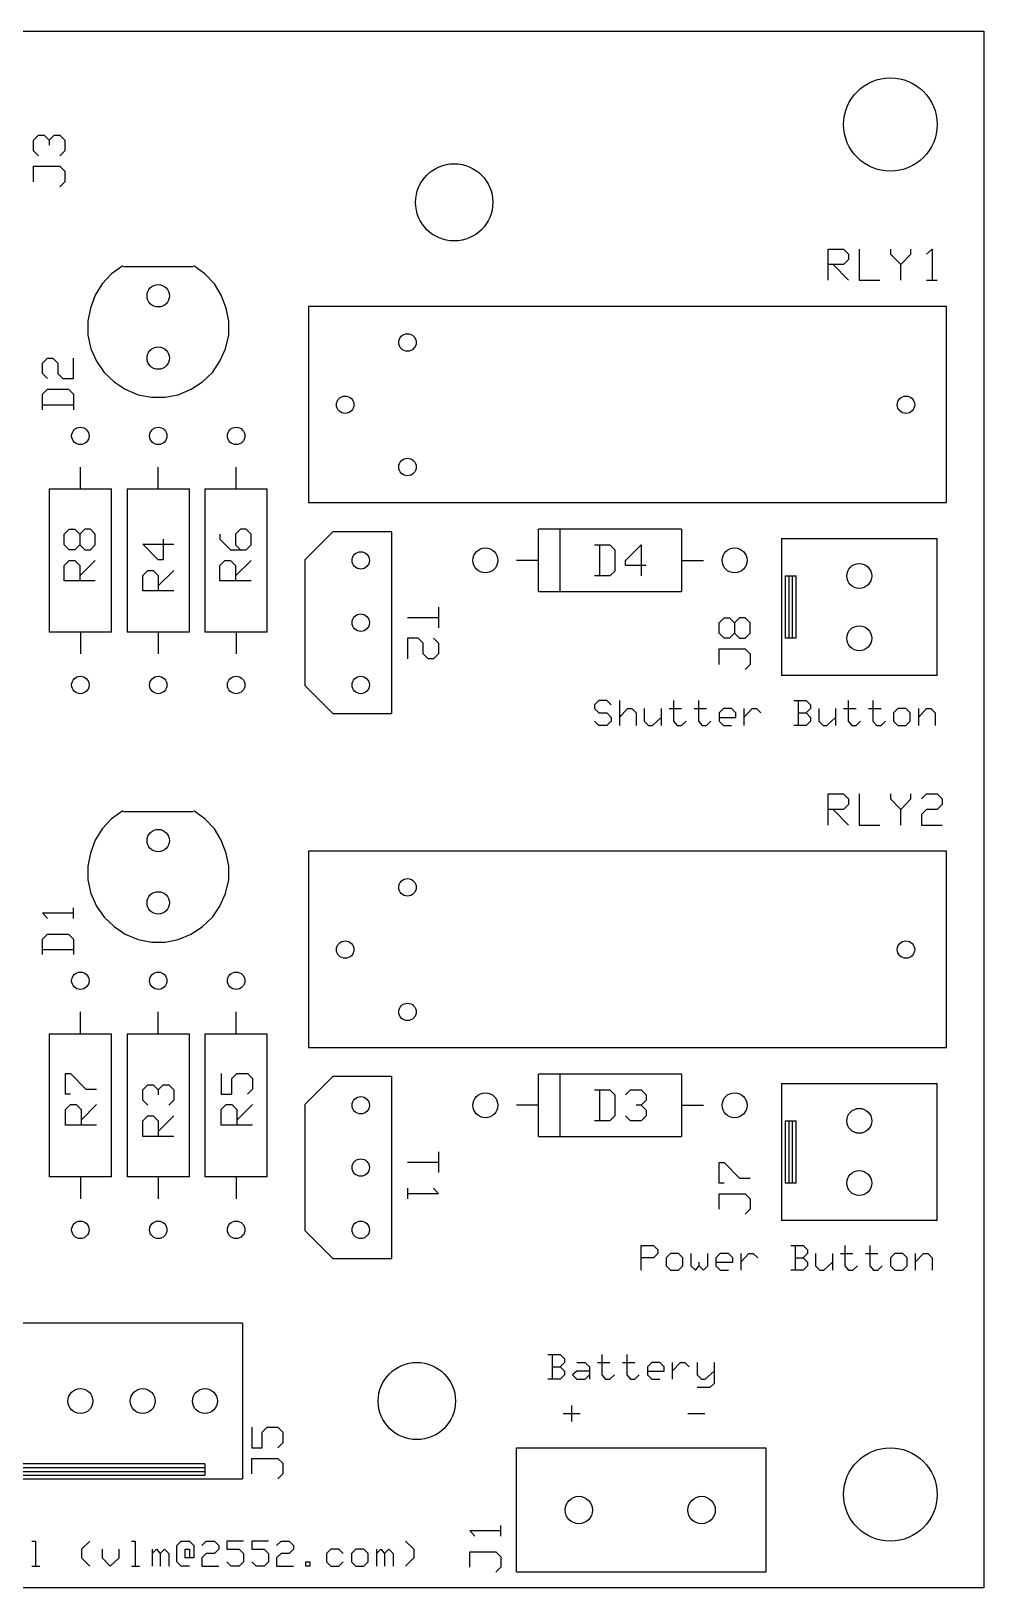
# Model space of a CAD drawing. Extents: x 0 to 3.8, y 0 to 2.5.
# Drawn here: x 2.271 to 3.8, y 0 to 2.5 of the extents above; entities that cross this region are included whole.
import ezdxf

# ---------------------------------------------------------------- set-up
doc = ezdxf.new("R2010")
doc.units = 0
doc.layers.get('0').update_dxf_attribs({"linetype": 'CONTINUOUS'})

msp = doc.modelspace()

# ---------------------------------------------------------------- linework, layer by layer
at = {"color": 7}
for p, q in [((0, 2.5), (3.8, 2.5)), ((3.8, 2.5), (3.8, 0)), ((2.275, 2.325), (2.283, 2.333)), ((2.275, 2.308), (2.275, 2.325)), ((2.283, 2.333), (2.292, 2.333)), ((2.292, 2.333), (2.3, 2.325)), ((2.3, 2.325), (2.308, 2.333)), ((2.3, 2.325), (2.3, 2.317)), ((2.308, 2.333), (2.317, 2.333)), ((2.317, 2.333), (2.325, 2.325)), ((2.325, 2.325), (2.325, 2.308)), ((2.283, 2.3), (2.275, 2.308)), ((2.325, 2.308), (2.317, 2.3)), ((2.275, 2.258), (2.275, 2.283)), ((2.275, 2.283), (2.317, 2.283)), ((2.317, 2.283), (2.325, 2.275)), ((2.325, 2.258), (2.317, 2.25)), ((2.325, 2.275), (2.325, 2.258)), ((3.55, 2.1), (3.55, 2.15)), ((3.55, 2.15), (3.575, 2.15)), ((3.575, 2.125), (3.55, 2.125)), ((3.558, 2.125), (3.583, 2.1)), ((3.575, 2.15), (3.583, 2.142)), ((3.583, 2.133), (3.575, 2.125)), ((3.583, 2.142), (3.583, 2.133)), ((3.6, 2.15), (3.6, 2.1)), ((3.65, 2.15), (3.65, 2.142)), ((3.65, 2.142), (3.667, 2.125)), ((3.667, 2.125), (3.683, 2.142)), ((3.667, 2.1), (3.667, 2.125)), ((3.683, 2.142), (3.683, 2.15)), ((3.708, 2.142), (3.717, 2.15)), ((3.717, 2.15), (3.717, 2.1)), ((2.4, 2.11), (2.385, 2.094)), ((2.418, 2.123), (2.4, 2.11)), ((2.419, 2.122), (2.531, 2.122)), ((2.55, 2.11), (2.532, 2.123)), ((2.565, 2.094), (2.55, 2.11)), ((3.6, 2.1), (3.633, 2.1)), ((3.708, 2.1), (3.725, 2.1)), ((2.374, 2.076), (2.366, 2.055)), ((2.385, 2.094), (2.374, 2.076)), ((2.576, 2.076), (2.565, 2.094)), ((2.584, 2.055), (2.576, 2.076)), ((2.366, 2.055), (2.362, 2.034)), ((2.588, 2.034), (2.584, 2.055)), ((3.74, 2.058), (2.716, 2.058)), ((2.716, 2.058), (2.716, 1.743)), ((3.74, 1.743), (3.74, 2.058)), ((2.362, 2.034), (2.362, 2.012)), ((2.588, 2.012), (2.588, 2.034)), ((2.362, 2.012), (2.367, 1.99)), ((2.583, 1.99), (2.588, 2.012)), ((2.289, 1.967), (2.297, 1.975)), ((2.297, 1.975), (2.306, 1.975)), ((2.306, 1.975), (2.314, 1.967)), ((2.339, 1.942), (2.339, 1.975)), ((2.367, 1.99), (2.376, 1.97)), ((2.574, 1.97), (2.583, 1.99)), ((2.289, 1.95), (2.289, 1.967)), ((2.297, 1.942), (2.289, 1.95)), ((2.314, 1.967), (2.314, 1.95)), ((2.314, 1.95), (2.322, 1.942)), ((2.376, 1.97), (2.388, 1.952)), ((2.388, 1.952), (2.404, 1.937)), ((2.546, 1.937), (2.562, 1.952)), ((2.562, 1.952), (2.574, 1.97)), ((2.289, 1.917), (2.297, 1.925)), ((2.297, 1.925), (2.331, 1.925)), ((2.322, 1.942), (2.339, 1.942)), ((2.331, 1.925), (2.339, 1.917)), ((2.404, 1.937), (2.422, 1.925)), ((2.422, 1.925), (2.443, 1.916)), ((2.507, 1.916), (2.528, 1.925)), ((2.528, 1.925), (2.546, 1.937)), ((2.289, 1.892), (2.289, 1.917)), ((2.339, 1.917), (2.339, 1.892)), ((2.443, 1.916), (2.464, 1.912)), ((2.464, 1.912), (2.486, 1.912)), ((2.486, 1.912), (2.507, 1.916)), ((2.289, 1.9), (2.339, 1.9)), ((2.35, 1.765), (2.35, 1.8)), ((2.475, 1.765), (2.475, 1.8)), ((2.6, 1.765), (2.6, 1.8)), ((2.3, 1.765), (2.3, 1.535)), ((2.3, 1.765), (2.4, 1.765)), ((2.4, 1.535), (2.4, 1.765)), ((2.425, 1.765), (2.425, 1.535)), ((2.425, 1.765), (2.525, 1.765)), ((2.525, 1.535), (2.525, 1.765)), ((2.55, 1.765), (2.55, 1.535)), ((2.55, 1.765), (2.65, 1.765)), ((2.65, 1.535), (2.65, 1.765)), ((2.716, 1.743), (3.74, 1.743)), ((2.324, 1.692), (2.332, 1.7)), ((2.332, 1.7), (2.341, 1.7)), ((2.341, 1.7), (2.349, 1.692)), ((2.357, 1.7), (2.349, 1.692)), ((2.366, 1.7), (2.357, 1.7)), ((2.374, 1.692), (2.366, 1.7)), ((2.607, 1.7), (2.599, 1.692)), ((2.616, 1.7), (2.607, 1.7)), ((2.624, 1.692), (2.616, 1.7)), ((3.085, 1.6), (3.085, 1.7)), ((3.315, 1.7), (3.085, 1.7)), ((3.12, 1.6), (3.12, 1.7)), ((3.315, 1.7), (3.315, 1.6)), ((2.324, 1.675), (2.324, 1.692)), ((2.332, 1.667), (2.324, 1.675)), ((2.349, 1.675), (2.341, 1.667)), ((2.349, 1.692), (2.349, 1.675)), ((2.349, 1.675), (2.357, 1.667)), ((2.366, 1.667), (2.374, 1.675)), ((2.374, 1.675), (2.374, 1.692)), ((2.475, 1.651), (2.45, 1.676)), ((2.45, 1.676), (2.5, 1.676)), ((2.483, 1.684), (2.483, 1.651)), ((2.574, 1.692), (2.574, 1.684)), ((2.574, 1.684), (2.591, 1.667)), ((2.599, 1.692), (2.599, 1.675)), ((2.599, 1.675), (2.607, 1.667)), ((2.616, 1.667), (2.624, 1.675)), ((2.624, 1.675), (2.624, 1.692)), ((2.755, 1.696), (2.71, 1.651)), ((2.85, 1.696), (2.755, 1.696)), ((2.85, 1.404), (2.85, 1.696)), ((3.175, 1.675), (3.2, 1.675)), ((3.183, 1.675), (3.183, 1.625)), ((3.2, 1.675), (3.208, 1.667)), ((3.225, 1.65), (3.25, 1.675)), ((3.25, 1.675), (3.25, 1.625)), ((3.475, 1.685), (3.725, 1.685)), ((3.475, 1.685), (3.475, 1.465)), ((3.725, 1.465), (3.725, 1.685)), ((2.341, 1.667), (2.332, 1.667)), ((2.357, 1.667), (2.366, 1.667)), ((2.483, 1.651), (2.475, 1.651)), ((2.591, 1.667), (2.616, 1.667)), ((2.71, 1.651), (2.71, 1.449)), ((3.208, 1.667), (3.208, 1.633)), ((2.324, 1.642), (2.332, 1.65)), ((2.324, 1.617), (2.324, 1.642)), ((2.332, 1.65), (2.341, 1.65)), ((2.341, 1.65), (2.349, 1.642)), ((2.349, 1.625), (2.374, 1.65)), ((2.349, 1.642), (2.349, 1.617)), ((2.45, 1.626), (2.458, 1.634)), ((2.45, 1.601), (2.45, 1.626)), ((2.458, 1.634), (2.467, 1.634)), ((2.467, 1.634), (2.475, 1.626)), ((2.475, 1.609), (2.5, 1.634)), ((2.475, 1.626), (2.475, 1.601)), ((2.574, 1.642), (2.582, 1.65)), ((2.574, 1.617), (2.574, 1.642)), ((2.582, 1.65), (2.591, 1.65)), ((2.591, 1.65), (2.599, 1.642)), ((2.599, 1.625), (2.624, 1.65)), ((2.599, 1.642), (2.599, 1.617)), ((3.085, 1.65), (3.05, 1.65)), ((3.2, 1.625), (3.175, 1.625)), ((3.208, 1.633), (3.2, 1.625)), ((3.225, 1.642), (3.225, 1.65)), ((3.258, 1.642), (3.225, 1.642)), ((3.315, 1.65), (3.35, 1.65)), ((3.481, 1.625), (3.499, 1.625)), ((3.481, 1.625), (3.481, 1.525)), ((3.487, 1.625), (3.493, 1.625)), ((3.487, 1.625), (3.487, 1.525)), ((3.493, 1.525), (3.493, 1.625)), ((3.499, 1.525), (3.499, 1.625)), ((2.374, 1.617), (2.324, 1.617)), ((2.5, 1.601), (2.45, 1.601)), ((2.624, 1.617), (2.574, 1.617)), ((3.085, 1.6), (3.315, 1.6)), ((2.925, 1.558), (2.875, 1.558)), ((2.925, 1.575), (2.925, 1.542)), ((3.375, 1.55), (3.383, 1.558)), ((3.375, 1.533), (3.375, 1.55)), ((3.383, 1.558), (3.392, 1.558)), ((3.392, 1.558), (3.4, 1.55)), ((3.408, 1.558), (3.4, 1.55)), ((3.4, 1.55), (3.4, 1.533)), ((3.417, 1.558), (3.408, 1.558)), ((3.425, 1.55), (3.417, 1.558)), ((3.425, 1.533), (3.425, 1.55)), ((2.4, 1.535), (2.3, 1.535)), ((2.35, 1.535), (2.35, 1.5)), ((2.525, 1.535), (2.425, 1.535)), ((2.475, 1.535), (2.475, 1.5)), ((2.65, 1.535), (2.55, 1.535)), ((2.6, 1.535), (2.6, 1.5)), ((3.383, 1.525), (3.375, 1.533)), ((3.4, 1.533), (3.392, 1.525)), ((3.4, 1.533), (3.408, 1.525)), ((3.417, 1.525), (3.425, 1.533)), ((2.892, 1.525), (2.875, 1.525)), ((2.875, 1.525), (2.875, 1.492)), ((2.9, 1.517), (2.892, 1.525)), ((2.9, 1.5), (2.9, 1.517)), ((2.908, 1.492), (2.9, 1.5)), ((2.917, 1.525), (2.925, 1.517)), ((2.925, 1.5), (2.917, 1.492)), ((2.925, 1.517), (2.925, 1.5)), ((3.375, 1.483), (3.375, 1.508)), ((3.375, 1.508), (3.417, 1.508)), ((3.392, 1.525), (3.383, 1.525)), ((3.408, 1.525), (3.417, 1.525)), ((3.417, 1.508), (3.425, 1.5)), ((3.425, 1.5), (3.425, 1.483)), ((3.499, 1.525), (3.481, 1.525)), ((3.493, 1.525), (3.487, 1.525)), ((2.917, 1.492), (2.908, 1.492)), ((3.425, 1.483), (3.417, 1.475)), ((3.725, 1.465), (3.475, 1.465)), ((2.71, 1.449), (2.755, 1.404)), ((3.182, 1.425), (3.175, 1.418)), ((3.195, 1.425), (3.182, 1.425)), ((3.202, 1.418), (3.195, 1.425)), ((3.215, 1.425), (3.215, 1.385)), ((3.302, 1.425), (3.302, 1.392)), ((3.342, 1.425), (3.342, 1.392)), ((3.495, 1.425), (3.515, 1.425)), ((3.502, 1.425), (3.502, 1.385)), ((3.515, 1.425), (3.522, 1.418)), ((3.582, 1.425), (3.582, 1.392)), ((3.622, 1.425), (3.622, 1.392)), ((2.755, 1.404), (2.85, 1.404)), ((3.175, 1.418), (3.175, 1.412)), ((3.175, 1.412), (3.182, 1.405)), ((3.182, 1.405), (3.195, 1.405)), ((3.195, 1.405), (3.202, 1.398)), ((3.215, 1.398), (3.228, 1.412)), ((3.228, 1.412), (3.235, 1.412)), ((3.235, 1.412), (3.242, 1.405)), ((3.242, 1.405), (3.242, 1.385)), ((3.255, 1.412), (3.255, 1.392)), ((3.282, 1.412), (3.282, 1.385)), ((3.295, 1.412), (3.315, 1.412)), ((3.335, 1.412), (3.355, 1.412)), ((3.382, 1.412), (3.375, 1.405)), ((3.375, 1.405), (3.375, 1.392)), ((3.395, 1.412), (3.382, 1.412)), ((3.402, 1.405), (3.395, 1.412)), ((3.402, 1.398), (3.402, 1.405)), ((3.415, 1.412), (3.415, 1.385)), ((3.415, 1.398), (3.428, 1.412)), ((3.428, 1.412), (3.435, 1.412)), ((3.435, 1.412), (3.442, 1.405)), ((3.502, 1.405), (3.515, 1.405)), ((3.522, 1.412), (3.515, 1.405)), ((3.515, 1.405), (3.522, 1.398)), ((3.522, 1.418), (3.522, 1.412)), ((3.535, 1.412), (3.535, 1.392)), ((3.562, 1.412), (3.562, 1.385)), ((3.575, 1.412), (3.595, 1.412)), ((3.615, 1.412), (3.635, 1.412)), ((3.662, 1.412), (3.655, 1.405)), ((3.655, 1.405), (3.655, 1.392)), ((3.675, 1.412), (3.662, 1.412)), ((3.682, 1.405), (3.675, 1.412)), ((3.682, 1.392), (3.682, 1.405)), ((3.695, 1.412), (3.695, 1.385)), ((3.695, 1.398), (3.708, 1.412)), ((3.708, 1.412), (3.715, 1.412)), ((3.715, 1.412), (3.722, 1.405)), ((3.722, 1.405), (3.722, 1.385)), ((3.182, 1.385), (3.175, 1.392)), ((3.195, 1.385), (3.182, 1.385)), ((3.202, 1.392), (3.195, 1.385)), ((3.202, 1.398), (3.202, 1.392)), ((3.255, 1.392), (3.262, 1.385)), ((3.262, 1.385), (3.268, 1.385)), ((3.268, 1.385), (3.282, 1.398)), ((3.302, 1.392), (3.308, 1.385)), ((3.308, 1.385), (3.315, 1.385)), ((3.315, 1.385), (3.322, 1.392)), ((3.342, 1.392), (3.348, 1.385)), ((3.348, 1.385), (3.355, 1.385)), ((3.355, 1.385), (3.362, 1.392)), ((3.375, 1.398), (3.402, 1.398)), ((3.375, 1.392), (3.382, 1.385)), ((3.382, 1.385), (3.395, 1.385)), ((3.515, 1.385), (3.495, 1.385)), ((3.522, 1.392), (3.515, 1.385)), ((3.522, 1.398), (3.522, 1.392)), ((3.535, 1.392), (3.542, 1.385)), ((3.542, 1.385), (3.548, 1.385)), ((3.548, 1.385), (3.562, 1.398)), ((3.582, 1.392), (3.588, 1.385)), ((3.588, 1.385), (3.595, 1.385)), ((3.595, 1.385), (3.602, 1.392)), ((3.622, 1.392), (3.628, 1.385)), ((3.628, 1.385), (3.635, 1.385)), ((3.635, 1.385), (3.642, 1.392)), ((3.655, 1.392), (3.662, 1.385)), ((3.662, 1.385), (3.675, 1.385)), ((3.675, 1.385), (3.682, 1.392)), ((3.55, 1.225), (3.55, 1.275)), ((3.55, 1.275), (3.575, 1.275)), ((3.575, 1.25), (3.55, 1.25)), ((3.558, 1.25), (3.583, 1.225)), ((3.575, 1.275), (3.583, 1.267)), ((3.583, 1.258), (3.575, 1.25)), ((3.583, 1.267), (3.583, 1.258)), ((3.6, 1.275), (3.6, 1.225)), ((3.65, 1.275), (3.65, 1.267)), ((3.65, 1.267), (3.667, 1.25)), ((3.667, 1.25), (3.683, 1.267)), ((3.667, 1.225), (3.667, 1.25)), ((3.683, 1.267), (3.683, 1.275)), ((3.7, 1.267), (3.708, 1.275)), ((3.708, 1.25), (3.7, 1.242)), ((3.708, 1.275), (3.725, 1.275)), ((3.725, 1.25), (3.708, 1.25)), ((3.725, 1.275), (3.733, 1.267)), ((3.733, 1.258), (3.725, 1.25)), ((3.733, 1.267), (3.733, 1.258)), ((2.4, 1.235), (2.385, 1.219)), ((2.418, 1.248), (2.4, 1.235)), ((2.419, 1.247), (2.531, 1.247)), ((2.55, 1.235), (2.532, 1.248)), ((2.565, 1.219), (2.55, 1.235)), ((3.6, 1.225), (3.633, 1.225)), ((3.7, 1.242), (3.7, 1.225)), ((3.7, 1.225), (3.733, 1.225)), ((2.374, 1.201), (2.366, 1.18)), ((2.385, 1.219), (2.374, 1.201)), ((2.576, 1.201), (2.565, 1.219)), ((2.584, 1.18), (2.576, 1.201)), ((2.366, 1.18), (2.362, 1.159)), ((2.588, 1.159), (2.584, 1.18)), ((3.74, 1.183), (2.716, 1.183)), ((2.716, 1.183), (2.716, 0.868)), ((3.74, 0.868), (3.74, 1.183)), ((2.362, 1.159), (2.362, 1.137)), ((2.588, 1.137), (2.588, 1.159)), ((2.362, 1.137), (2.367, 1.115)), ((2.583, 1.115), (2.588, 1.137)), ((2.367, 1.115), (2.376, 1.095)), ((2.574, 1.095), (2.583, 1.115)), ((2.297, 1.075), (2.289, 1.084)), ((2.289, 1.084), (2.339, 1.084)), ((2.339, 1.075), (2.339, 1.092)), ((2.376, 1.095), (2.388, 1.077)), ((2.388, 1.077), (2.404, 1.062)), ((2.546, 1.062), (2.562, 1.077)), ((2.562, 1.077), (2.574, 1.095)), ((2.289, 1.042), (2.297, 1.05)), ((2.297, 1.05), (2.331, 1.05)), ((2.331, 1.05), (2.339, 1.042)), ((2.404, 1.062), (2.422, 1.05)), ((2.422, 1.05), (2.443, 1.041)), ((2.507, 1.041), (2.528, 1.05)), ((2.528, 1.05), (2.546, 1.062)), ((2.289, 1.017), (2.289, 1.042)), ((2.339, 1.042), (2.339, 1.017)), ((2.443, 1.041), (2.464, 1.037)), ((2.464, 1.037), (2.486, 1.037)), ((2.486, 1.037), (2.507, 1.041)), ((2.289, 1.025), (2.339, 1.025)), ((2.35, 0.89), (2.35, 0.925)), ((2.475, 0.89), (2.475, 0.925)), ((2.6, 0.89), (2.6, 0.925)), ((2.3, 0.89), (2.3, 0.66)), ((2.3, 0.89), (2.4, 0.89)), ((2.4, 0.66), (2.4, 0.89)), ((2.425, 0.89), (2.425, 0.66)), ((2.425, 0.89), (2.525, 0.89)), ((2.525, 0.66), (2.525, 0.89)), ((2.55, 0.89), (2.55, 0.66)), ((2.55, 0.89), (2.65, 0.89)), ((2.65, 0.66), (2.65, 0.89)), ((2.716, 0.868), (3.74, 0.868)), ((2.326, 0.793), (2.326, 0.826)), ((2.326, 0.826), (2.334, 0.826)), ((2.334, 0.826), (2.359, 0.801)), ((2.576, 0.826), (2.576, 0.793)), ((2.593, 0.818), (2.601, 0.826)), ((2.601, 0.826), (2.618, 0.826)), ((2.618, 0.826), (2.626, 0.818)), ((2.359, 0.801), (2.376, 0.801)), ((2.45, 0.8), (2.458, 0.808)), ((2.45, 0.783), (2.45, 0.8)), ((2.458, 0.808), (2.467, 0.808)), ((2.467, 0.808), (2.475, 0.8)), ((2.475, 0.8), (2.483, 0.808)), ((2.475, 0.8), (2.475, 0.792)), ((2.483, 0.808), (2.492, 0.808)), ((2.492, 0.808), (2.5, 0.8)), ((2.5, 0.8), (2.5, 0.783)), ((2.593, 0.793), (2.593, 0.818)), ((2.626, 0.801), (2.618, 0.793)), ((2.626, 0.818), (2.626, 0.801)), ((2.755, 0.821), (2.71, 0.776)), ((2.85, 0.821), (2.755, 0.821)), ((2.85, 0.529), (2.85, 0.821)), ((3.085, 0.725), (3.085, 0.825)), ((3.315, 0.825), (3.085, 0.825)), ((3.12, 0.725), (3.12, 0.825)), ((3.175, 0.8), (3.2, 0.8)), ((3.183, 0.8), (3.183, 0.75)), ((3.2, 0.8), (3.208, 0.792)), ((3.225, 0.792), (3.233, 0.8)), ((3.233, 0.8), (3.25, 0.8)), ((3.25, 0.8), (3.258, 0.792)), ((3.315, 0.825), (3.315, 0.725)), ((3.475, 0.81), (3.725, 0.81)), ((3.475, 0.81), (3.475, 0.59)), ((3.725, 0.59), (3.725, 0.81)), ((2.334, 0.793), (2.326, 0.793)), ((2.326, 0.768), (2.334, 0.776)), ((2.334, 0.776), (2.343, 0.776)), ((2.343, 0.776), (2.351, 0.768)), ((2.351, 0.751), (2.376, 0.776)), ((2.458, 0.775), (2.45, 0.783)), ((2.5, 0.783), (2.492, 0.775)), ((2.576, 0.793), (2.593, 0.793)), ((2.576, 0.768), (2.584, 0.776)), ((2.584, 0.776), (2.593, 0.776)), ((2.593, 0.776), (2.601, 0.768)), ((2.601, 0.751), (2.626, 0.776)), ((2.71, 0.776), (2.71, 0.574)), ((3.085, 0.775), (3.05, 0.775)), ((3.208, 0.792), (3.208, 0.758)), ((3.25, 0.775), (3.242, 0.775)), ((3.258, 0.783), (3.25, 0.775)), ((3.25, 0.775), (3.258, 0.767)), ((3.258, 0.792), (3.258, 0.783)), ((3.315, 0.775), (3.35, 0.775)), ((2.326, 0.743), (2.326, 0.768)), ((2.351, 0.768), (2.351, 0.743)), ((2.45, 0.75), (2.458, 0.758)), ((2.45, 0.725), (2.45, 0.75)), ((2.458, 0.758), (2.467, 0.758)), ((2.467, 0.758), (2.475, 0.75)), ((2.475, 0.733), (2.5, 0.758)), ((2.475, 0.75), (2.475, 0.725)), ((2.576, 0.743), (2.576, 0.768)), ((2.601, 0.768), (2.601, 0.743)), ((3.2, 0.75), (3.175, 0.75)), ((3.208, 0.758), (3.2, 0.75)), ((3.233, 0.75), (3.225, 0.758)), ((3.25, 0.75), (3.233, 0.75)), ((3.258, 0.758), (3.25, 0.75)), ((3.258, 0.767), (3.258, 0.758)), ((3.481, 0.75), (3.499, 0.75)), ((3.481, 0.75), (3.481, 0.65)), ((3.487, 0.75), (3.493, 0.75)), ((3.487, 0.75), (3.487, 0.65)), ((3.493, 0.65), (3.493, 0.75)), ((3.499, 0.65), (3.499, 0.75)), ((2.376, 0.743), (2.326, 0.743)), ((2.626, 0.743), (2.576, 0.743)), ((2.5, 0.725), (2.45, 0.725)), ((3.085, 0.725), (3.315, 0.725)), ((2.925, 0.683), (2.875, 0.683)), ((2.925, 0.7), (2.925, 0.667)), ((3.375, 0.65), (3.375, 0.683)), ((3.375, 0.683), (3.383, 0.683)), ((3.383, 0.683), (3.408, 0.658)), ((2.4, 0.66), (2.3, 0.66)), ((2.35, 0.66), (2.35, 0.625)), ((2.525, 0.66), (2.425, 0.66)), ((2.475, 0.66), (2.475, 0.625)), ((2.65, 0.66), (2.55, 0.66)), ((2.6, 0.66), (2.6, 0.625)), ((3.383, 0.65), (3.375, 0.65)), ((3.408, 0.658), (3.425, 0.658)), ((3.499, 0.65), (3.481, 0.65)), ((3.493, 0.65), (3.487, 0.65)), ((2.875, 0.642), (2.875, 0.625)), ((2.925, 0.633), (2.875, 0.633)), ((2.917, 0.642), (2.925, 0.633)), ((3.375, 0.608), (3.375, 0.633)), ((3.375, 0.633), (3.417, 0.633)), ((3.417, 0.633), (3.425, 0.625)), ((3.425, 0.625), (3.425, 0.608)), ((3.425, 0.608), (3.417, 0.6)), ((3.725, 0.59), (3.475, 0.59)), ((2.71, 0.574), (2.755, 0.529)), ((3.25, 0.51), (3.25, 0.55)), ((3.25, 0.55), (3.27, 0.55)), ((3.27, 0.55), (3.277, 0.543)), ((3.49, 0.55), (3.51, 0.55)), ((3.497, 0.55), (3.497, 0.51)), ((3.51, 0.55), (3.517, 0.543)), ((3.577, 0.55), (3.577, 0.517)), ((3.617, 0.55), (3.617, 0.517)), ((2.755, 0.529), (2.85, 0.529)), ((3.27, 0.53), (3.25, 0.53)), ((3.277, 0.537), (3.27, 0.53)), ((3.277, 0.543), (3.277, 0.537)), ((3.297, 0.537), (3.29, 0.53)), ((3.29, 0.53), (3.29, 0.517)), ((3.31, 0.537), (3.297, 0.537)), ((3.317, 0.53), (3.31, 0.537)), ((3.317, 0.517), (3.317, 0.53)), ((3.33, 0.537), (3.33, 0.517)), ((3.357, 0.517), (3.357, 0.537)), ((3.377, 0.537), (3.37, 0.53)), ((3.37, 0.53), (3.37, 0.517)), ((3.39, 0.537), (3.377, 0.537)), ((3.397, 0.53), (3.39, 0.537)), ((3.397, 0.523), (3.397, 0.53)), ((3.41, 0.537), (3.41, 0.51)), ((3.41, 0.523), (3.423, 0.537)), ((3.423, 0.537), (3.43, 0.537)), ((3.43, 0.537), (3.437, 0.53)), ((3.497, 0.53), (3.51, 0.53)), ((3.517, 0.537), (3.51, 0.53)), ((3.51, 0.53), (3.517, 0.523)), ((3.517, 0.543), (3.517, 0.537)), ((3.53, 0.537), (3.53, 0.517)), ((3.557, 0.537), (3.557, 0.51)), ((3.57, 0.537), (3.59, 0.537)), ((3.61, 0.537), (3.63, 0.537)), ((3.657, 0.537), (3.65, 0.53)), ((3.65, 0.53), (3.65, 0.517)), ((3.67, 0.537), (3.657, 0.537)), ((3.677, 0.53), (3.67, 0.537)), ((3.677, 0.517), (3.677, 0.53)), ((3.69, 0.537), (3.69, 0.51)), ((3.69, 0.523), (3.703, 0.537)), ((3.703, 0.537), (3.71, 0.537)), ((3.71, 0.537), (3.717, 0.53)), ((3.717, 0.53), (3.717, 0.51)), ((3.29, 0.517), (3.297, 0.51)), ((3.297, 0.51), (3.31, 0.51)), ((3.31, 0.51), (3.317, 0.517)), ((3.33, 0.517), (3.337, 0.51)), ((3.337, 0.51), (3.343, 0.517)), ((3.343, 0.517), (3.343, 0.523)), ((3.343, 0.517), (3.35, 0.51)), ((3.35, 0.51), (3.357, 0.517)), ((3.37, 0.523), (3.397, 0.523)), ((3.37, 0.517), (3.377, 0.51)), ((3.377, 0.51), (3.39, 0.51)), ((3.51, 0.51), (3.49, 0.51)), ((3.517, 0.517), (3.51, 0.51)), ((3.517, 0.523), (3.517, 0.517)), ((3.53, 0.517), (3.537, 0.51)), ((3.537, 0.51), (3.543, 0.51)), ((3.543, 0.51), (3.557, 0.523)), ((3.577, 0.517), (3.583, 0.51)), ((3.583, 0.51), (3.59, 0.51)), ((3.59, 0.51), (3.597, 0.517)), ((3.617, 0.517), (3.623, 0.51)), ((3.623, 0.51), (3.63, 0.51)), ((3.63, 0.51), (3.637, 0.517)), ((3.65, 0.517), (3.657, 0.51)), ((3.657, 0.51), (3.67, 0.51)), ((3.67, 0.51), (3.677, 0.517)), ((2.61, 0.425), (1.79, 0.425)), ((2.61, 0.425), (2.61, 0.175)), ((3.1, 0.375), (3.12, 0.375)), ((3.107, 0.375), (3.107, 0.335)), ((3.12, 0.375), (3.127, 0.368)), ((3.187, 0.375), (3.187, 0.342)), ((3.227, 0.375), (3.227, 0.342)), ((3.107, 0.355), (3.12, 0.355)), ((3.127, 0.362), (3.12, 0.355)), ((3.12, 0.355), (3.127, 0.348)), ((3.127, 0.368), (3.127, 0.362)), ((3.147, 0.362), (3.16, 0.362)), ((3.16, 0.362), (3.167, 0.355)), ((3.167, 0.355), (3.167, 0.335)), ((3.18, 0.362), (3.2, 0.362)), ((3.22, 0.362), (3.24, 0.362)), ((3.267, 0.362), (3.26, 0.355)), ((3.26, 0.355), (3.26, 0.342)), ((3.28, 0.362), (3.267, 0.362)), ((3.287, 0.355), (3.28, 0.362)), ((3.287, 0.348), (3.287, 0.355)), ((3.3, 0.362), (3.3, 0.335)), ((3.3, 0.348), (3.313, 0.362)), ((3.313, 0.362), (3.32, 0.362)), ((3.32, 0.362), (3.327, 0.355)), ((3.34, 0.362), (3.34, 0.342)), ((3.367, 0.362), (3.367, 0.328)), ((3.12, 0.335), (3.1, 0.335)), ((3.127, 0.342), (3.12, 0.335)), ((3.127, 0.348), (3.127, 0.342)), ((3.147, 0.348), (3.14, 0.342)), ((3.14, 0.342), (3.147, 0.335)), ((3.167, 0.348), (3.147, 0.348)), ((3.147, 0.335), (3.16, 0.335)), ((3.16, 0.335), (3.167, 0.342)), ((3.187, 0.342), (3.193, 0.335)), ((3.193, 0.335), (3.2, 0.335)), ((3.2, 0.335), (3.207, 0.342)), ((3.227, 0.342), (3.233, 0.335)), ((3.233, 0.335), (3.24, 0.335)), ((3.24, 0.335), (3.247, 0.342)), ((3.26, 0.348), (3.287, 0.348)), ((3.26, 0.342), (3.267, 0.335)), ((3.267, 0.335), (3.28, 0.335)), ((3.34, 0.342), (3.347, 0.335)), ((3.347, 0.335), (3.353, 0.335)), ((3.353, 0.335), (3.367, 0.348)), ((3.367, 0.328), (3.36, 0.322)), ((3.36, 0.322), (3.34, 0.322)), ((3.125, 0.28), (3.152, 0.28)), ((3.138, 0.293), (3.138, 0.267)), ((3.325, 0.28), (3.352, 0.28)), ((2.625, 0.258), (2.625, 0.225)), ((2.642, 0.25), (2.65, 0.258)), ((2.642, 0.225), (2.642, 0.25)), ((2.65, 0.258), (2.667, 0.258)), ((2.667, 0.258), (2.675, 0.25)), ((2.675, 0.25), (2.675, 0.233)), ((2.625, 0.225), (2.642, 0.225)), ((2.675, 0.233), (2.667, 0.225)), ((3.05, 0.025), (3.05, 0.225)), ((3.05, 0.225), (3.45, 0.225)), ((3.45, 0.225), (3.45, 0.025)), ((2.625, 0.183), (2.625, 0.208)), ((2.625, 0.208), (2.667, 0.208)), ((2.667, 0.208), (2.675, 0.2)), ((2.675, 0.2), (2.675, 0.183)), ((2.55, 0.199), (1.85, 0.199)), ((2.55, 0.193), (1.85, 0.193)), ((1.85, 0.187), (2.55, 0.187)), ((1.85, 0.181), (2.55, 0.181)), ((2.55, 0.199), (2.55, 0.181)), ((2.55, 0.193), (2.55, 0.187)), ((2.675, 0.183), (2.667, 0.175)), ((1.79, 0.175), (2.61, 0.175)), ((3.025, 0.083), (3.025, 0.1)), ((2.983, 0.083), (2.975, 0.092)), ((2.975, 0.092), (3.025, 0.092)), ((2.272, 0.075), (2.278, 0.075)), ((2.278, 0.075), (2.278, 0.035)), ((2.365, 0.075), (2.352, 0.062)), ((2.352, 0.062), (2.352, 0.048)), ((2.385, 0.062), (2.385, 0.048)), ((2.412, 0.048), (2.412, 0.062)), ((2.432, 0.075), (2.438, 0.075)), ((2.438, 0.075), (2.438, 0.035)), ((2.465, 0.062), (2.465, 0.035)), ((2.465, 0.055), (2.472, 0.062)), ((2.472, 0.062), (2.478, 0.055)), ((2.478, 0.055), (2.485, 0.062)), ((2.478, 0.055), (2.478, 0.035)), ((2.485, 0.062), (2.492, 0.055)), ((2.492, 0.055), (2.492, 0.035)), ((2.505, 0.068), (2.512, 0.075)), ((2.505, 0.042), (2.505, 0.068)), ((2.512, 0.075), (2.525, 0.075)), ((2.518, 0.048), (2.518, 0.062)), ((2.518, 0.062), (2.525, 0.062)), ((2.525, 0.075), (2.532, 0.068)), ((2.525, 0.062), (2.525, 0.048)), ((2.532, 0.068), (2.532, 0.048)), ((2.545, 0.068), (2.552, 0.075)), ((2.552, 0.055), (2.545, 0.048)), ((2.552, 0.075), (2.565, 0.075)), ((2.565, 0.055), (2.552, 0.055)), ((2.565, 0.075), (2.572, 0.068)), ((2.572, 0.062), (2.565, 0.055)), ((2.572, 0.068), (2.572, 0.062)), ((2.612, 0.075), (2.585, 0.075)), ((2.585, 0.075), (2.585, 0.062)), ((2.585, 0.062), (2.605, 0.062)), ((2.605, 0.062), (2.612, 0.055)), ((2.612, 0.055), (2.612, 0.042)), ((2.652, 0.075), (2.625, 0.075)), ((2.625, 0.075), (2.625, 0.062)), ((2.625, 0.062), (2.645, 0.062)), ((2.645, 0.062), (2.652, 0.055)), ((2.652, 0.055), (2.652, 0.042)), ((2.665, 0.068), (2.672, 0.075)), ((2.672, 0.055), (2.665, 0.048)), ((2.672, 0.075), (2.685, 0.075)), ((2.685, 0.055), (2.672, 0.055)), ((2.685, 0.075), (2.692, 0.068)), ((2.692, 0.062), (2.685, 0.055)), ((2.692, 0.068), (2.692, 0.062)), ((2.752, 0.062), (2.745, 0.055)), ((2.745, 0.055), (2.745, 0.042)), ((2.765, 0.062), (2.752, 0.062)), ((2.772, 0.055), (2.765, 0.062)), ((2.792, 0.062), (2.785, 0.055)), ((2.785, 0.055), (2.785, 0.042)), ((2.805, 0.062), (2.792, 0.062)), ((2.812, 0.055), (2.805, 0.062)), ((2.812, 0.042), (2.812, 0.055)), ((2.825, 0.062), (2.825, 0.035)), ((2.825, 0.055), (2.832, 0.062)), ((2.832, 0.062), (2.838, 0.055)), ((2.838, 0.055), (2.845, 0.062)), ((2.838, 0.055), (2.838, 0.035)), ((2.845, 0.062), (2.852, 0.055)), ((2.852, 0.055), (2.852, 0.035)), ((2.872, 0.075), (2.885, 0.062)), ((2.885, 0.062), (2.885, 0.048)), ((2.975, 0.033), (2.975, 0.058)), ((2.975, 0.058), (3.017, 0.058)), ((3.017, 0.058), (3.025, 0.05)), ((3.025, 0.05), (3.025, 0.033)), ((2.272, 0.035), (2.285, 0.035)), ((2.352, 0.048), (2.365, 0.035)), ((2.385, 0.048), (2.398, 0.035)), ((2.398, 0.035), (2.412, 0.048)), ((2.432, 0.035), (2.445, 0.035)), ((2.512, 0.035), (2.505, 0.042)), ((2.525, 0.035), (2.512, 0.035)), ((2.532, 0.048), (2.518, 0.048)), ((2.545, 0.048), (2.545, 0.035)), ((2.545, 0.035), (2.572, 0.035)), ((2.592, 0.035), (2.585, 0.042)), ((2.605, 0.035), (2.592, 0.035)), ((2.612, 0.042), (2.605, 0.035)), ((2.632, 0.035), (2.625, 0.042)), ((2.645, 0.035), (2.632, 0.035)), ((2.652, 0.042), (2.645, 0.035)), ((2.665, 0.048), (2.665, 0.035)), ((2.665, 0.035), (2.692, 0.035)), ((2.712, 0.035), (2.712, 0.042)), ((2.712, 0.042), (2.718, 0.042)), ((2.718, 0.035), (2.712, 0.035)), ((2.718, 0.042), (2.718, 0.035)), ((2.745, 0.042), (2.752, 0.035)), ((2.752, 0.035), (2.765, 0.035)), ((2.765, 0.035), (2.772, 0.042)), ((2.785, 0.042), (2.792, 0.035)), ((2.792, 0.035), (2.805, 0.035)), ((2.805, 0.035), (2.812, 0.042)), ((2.885, 0.048), (2.872, 0.035)), ((3.025, 0.033), (3.017, 0.025)), ((3.45, 0.025), (3.05, 0.025)), ((3.8, 0), (0, 0))]:
    msp.add_line(p, q, dxfattribs=at)
for centre, radius in [((3.65, 2.35), 0.075), ((2.95, 2.225), 0.062), ((2.475, 2.075), 0.018), ((2.875, 2), 0.014), ((2.475, 1.975), 0.018), ((2.775, 1.9), 0.014), ((3.675, 1.9), 0.014), ((2.35, 1.85), 0.014), ((2.475, 1.85), 0.014), ((2.6, 1.85), 0.014), ((2.875, 1.8), 0.014), ((2.8, 1.65), 0.014), ((3, 1.65), 0.02), ((3.4, 1.65), 0.02), ((3.6, 1.625), 0.02), ((2.8, 1.55), 0.014), ((3.6, 1.525), 0.02), ((2.35, 1.45), 0.014), ((2.475, 1.45), 0.014), ((2.6, 1.45), 0.014), ((2.8, 1.45), 0.014), ((2.475, 1.2), 0.018), ((2.875, 1.125), 0.014), ((2.475, 1.1), 0.018), ((2.775, 1.025), 0.014), ((3.675, 1.025), 0.014), ((2.35, 0.975), 0.014), ((2.475, 0.975), 0.014), ((2.6, 0.975), 0.014), ((2.875, 0.925), 0.014), ((2.8, 0.775), 0.014), ((3, 0.775), 0.02), ((3.4, 0.775), 0.02), ((3.6, 0.75), 0.02), ((2.8, 0.675), 0.014), ((3.6, 0.65), 0.02), ((2.35, 0.575), 0.014), ((2.475, 0.575), 0.014), ((2.6, 0.575), 0.014), ((2.8, 0.575), 0.014), ((2.89, 0.3), 0.062), ((2.35, 0.3), 0.02), ((2.45, 0.3), 0.02), ((2.55, 0.3), 0.02), ((3.65, 0.15), 0.075), ((3.15, 0.125), 0.022), ((3.347, 0.125), 0.022)]:
    msp.add_circle(centre, radius, dxfattribs=at)

doc.saveas('drawing.dxf')
